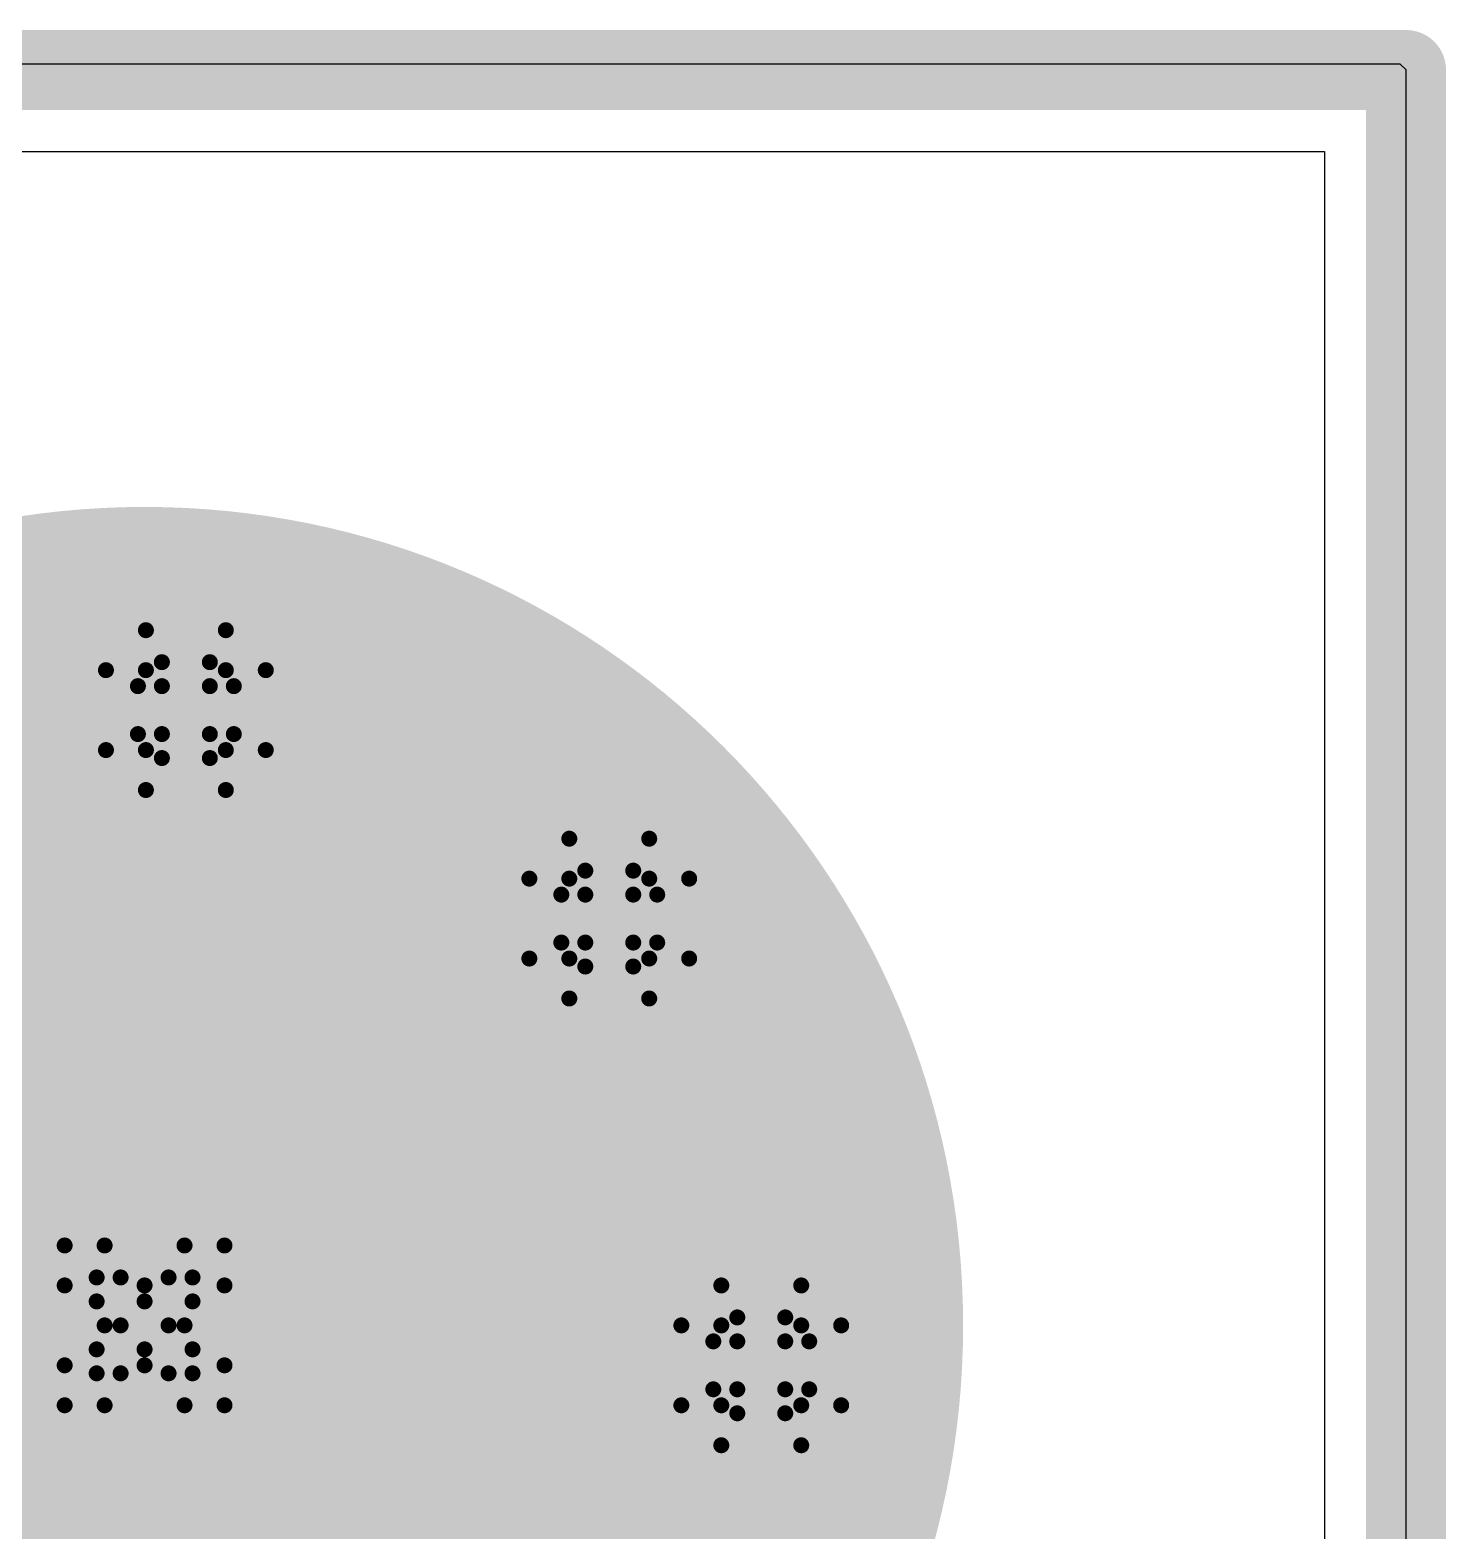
# Model space of a CAD drawing. Header units: inches. Extents: x -4 to 5258, y -4 to 5281.
# Drawn here: x 141.617 to 146.118, y 101.368 to 106.136 of the extents above; entities that cross this region are included whole.
import ezdxf

# ---------------------------------------------------------------- set-up
doc = ezdxf.new("R2010")
doc.units = ezdxf.units.IN
for name, color, linetype in [('Board Outline', 216, 'Continuous'), ('Bottom Layer', 5, 'Continuous'), ('Bottom Solder', 6, 'Continuous'), ('Drill Drawing', 1, 'Continuous'), ('Layer 1', 16, 'Continuous'), ('Layer 2', 76, 'Continuous'), ('Multi-Layer', 9, 'Continuous'), ('Pad Holes', 156, 'Continuous'), ('Top Layer', 1, 'Continuous'), ('Top Solder', 216, 'Continuous'), ('Via Holes', 16, 'Continuous')]:
    doc.layers.add(name, color=color, linetype=linetype)

msp = doc.modelspace()

# ---------------------------------------------------------------- hatches: boundary and pattern name
at = {"layer": 'Bottom Layer'}
h = msp.add_hatch(color=5, dxfattribs=at)
edge = h.paths.add_edge_path()
edge.add_arc((141.9813, 102.0187), 2.5, 0, 360)
h = msp.add_hatch(color=5, dxfattribs=at)
edge = h.paths.add_edge_path()
edge.add_arc((142.1125, 103.9745), 0.3, 0, 360)
h = msp.add_hatch(color=5, dxfattribs=at)
edge = h.paths.add_edge_path()
edge.add_arc((143.4582, 103.3118), 0.3, 0, 360)
h = msp.add_hatch(color=5, dxfattribs=at)
edge = h.paths.add_edge_path()
edge.add_arc((143.9413, 101.8917), 0.3, 0, 360)
at = {"layer": 'Bottom Solder'}
h = msp.add_hatch(color=6, dxfattribs=at)
edge = h.paths.add_edge_path()
edge.add_arc((141.9813, 102.0187), 2.6016, 0, 360)
h = msp.add_hatch(color=6, dxfattribs=at)
edge = h.paths.add_edge_path()
edge.add_arc((142.1125, 103.9745), 0.4016, 0, 360)
h = msp.add_hatch(color=6, dxfattribs=at)
edge = h.paths.add_edge_path()
edge.add_arc((143.4582, 103.3118), 0.4016, 0, 360)
h = msp.add_hatch(color=6, dxfattribs=at)
edge = h.paths.add_edge_path()
edge.add_arc((143.9413, 101.8917), 0.4016, 0, 360)
at = {"layer": 'Layer 1'}
h = msp.add_hatch(color=16, dxfattribs=at)
edge = h.paths.add_edge_path()
edge.add_arc((141.9813, 102.0187), 2.5, 0, 360)
h = msp.add_hatch(color=16, dxfattribs=at)
edge = h.paths.add_edge_path()
edge.add_arc((142.1125, 103.9745), 0.3, 0, 360)
h = msp.add_hatch(color=16, dxfattribs=at)
edge = h.paths.add_edge_path()
edge.add_arc((143.4582, 103.3118), 0.3, 0, 360)
h = msp.add_hatch(color=16, dxfattribs=at)
edge = h.paths.add_edge_path()
edge.add_arc((143.9413, 101.8917), 0.3, 0, 360)
at = {"layer": 'Layer 2'}
h = msp.add_hatch(color=76, dxfattribs=at)
edge = h.paths.add_edge_path()
edge.add_arc((141.9813, 102.0187), 2.5, 0, 360)
h = msp.add_hatch(color=76, dxfattribs=at)
edge = h.paths.add_edge_path()
edge.add_arc((142.1125, 103.9745), 0.3, 0, 360)
h = msp.add_hatch(color=76, dxfattribs=at)
edge = h.paths.add_edge_path()
edge.add_arc((143.4582, 103.3118), 0.3, 0, 360)
h = msp.add_hatch(color=76, dxfattribs=at)
edge = h.paths.add_edge_path()
edge.add_arc((143.9413, 101.8917), 0.3, 0, 360)
at = {"layer": 'Multi-Layer'}
h = msp.add_hatch(color=9, dxfattribs=at)
edge = h.paths.add_edge_path()
edge.add_arc((141.9813, 102.0187), 2.5, 0, 360)
at = {"layer": 'Pad Holes'}
h = msp.add_hatch(color=7, dxfattribs=at)
edge = h.paths.add_edge_path()
edge.add_arc((141.9813, 102.0187), 1.55, 0, 360)
at = {"layer": 'Top Layer'}
h = msp.add_hatch(color=1, dxfattribs=at)
edge = h.paths.add_edge_path()
edge.add_arc((141.9813, 102.0187), 2.5, 0, 360)
h = msp.add_hatch(color=1, dxfattribs=at)
edge = h.paths.add_edge_path()
edge.add_arc((142.1125, 103.9745), 0.3, 0, 360)
h = msp.add_hatch(color=1, dxfattribs=at)
edge = h.paths.add_edge_path()
edge.add_arc((143.4582, 103.3118), 0.3, 0, 360)
h = msp.add_hatch(color=1, dxfattribs=at)
edge = h.paths.add_edge_path()
edge.add_arc((143.9413, 101.8917), 0.3, 0, 360)
at = {"layer": 'Top Solder'}
h = msp.add_hatch(color=216, dxfattribs=at)
edge = h.paths.add_edge_path()
edge.add_arc((141.9813, 102.0187), 2.6016, 0, 360)
h = msp.add_hatch(color=216, dxfattribs=at)
edge = h.paths.add_edge_path()
edge.add_arc((142.1125, 103.9745), 0.4016, 0, 360)
h = msp.add_hatch(color=216, dxfattribs=at)
edge = h.paths.add_edge_path()
edge.add_arc((143.4582, 103.3118), 0.4016, 0, 360)
h = msp.add_hatch(color=216, dxfattribs=at)
edge = h.paths.add_edge_path()
edge.add_arc((143.9413, 101.8917), 0.4016, 0, 360)
at = {"layer": 'Via Holes'}
h = msp.add_hatch(color=7, dxfattribs=at)
edge = h.paths.add_edge_path()
edge.add_arc((142.1125, 103.9745), 0.15, 0, 360)
h = msp.add_hatch(color=7, dxfattribs=at)
edge = h.paths.add_edge_path()
edge.add_arc((143.4582, 103.3118), 0.15, 0, 360)
h = msp.add_hatch(color=7, dxfattribs=at)
edge = h.paths.add_edge_path()
edge.add_arc((143.9413, 101.8917), 0.15, 0, 360)

# ---------------------------------------------------------------- linework, layer by layer
at = {"layer": 'Board Outline'}
for points in [[(-4.0093, 106.0093, 0.254, 0.254, 0), (145.9907, 106.0093, 0.254, 0.254, 0)], [(145.9907, -3.9907, 0.254, 0.254, 0), (145.9907, 106.0093, 0.254, 0.254, 0)]]:
    msp.add_lwpolyline(points, format="xyseb", dxfattribs=at)
msp.add_lwpolyline([(145.9272, 106.0093, 0.127, 0.127, 1), (146.0542, 106.0093, 0.127, 0.127, 1)], format="xyseb", close=True, dxfattribs=at)
msp.add_lwpolyline([(145.9272, 106.0093, 0.127, 0.127, 1), (146.0542, 106.0093, 0.127, 0.127, 1)], format="xyseb", close=True, dxfattribs=at)
at = {"layer": 'Bottom Layer'}
for p, q in [((145.972, 106.028), (140.3206, 106.028)), ((145.9907, 106.0093), (145.972, 106.028)), ((145.9907, 100.358), (145.9907, 106.0093))]:
    msp.add_line(p, q, dxfattribs=at)
at = {"layer": 'Bottom Solder'}
for p, q in [((145.972, 106.028), (140.3206, 106.028)), ((145.9907, 106.0093), (145.972, 106.028)), ((145.9907, 100.358), (145.9907, 106.0093))]:
    msp.add_line(p, q, dxfattribs=at)
at = {"layer": 'Drill Drawing'}
for points in [[(141.9855, 104.1015, 0.0508, 0.0508, 0), (141.9855, 104.2285, 0.0508, 0.0508, 0)], [(141.9855, 104.2285, 0.0508, 0.0508, 0), (142.2395, 104.2285, 0.0508, 0.0508, 0)], [(142.2395, 104.1015, 0.0508, 0.0508, 0), (142.2395, 104.2285, 0.0508, 0.0508, 0)], [(142.0363, 104.0507, 0.0508, 0.0508, 0), (142.0363, 104.1269, 0.0508, 0.0508, 0)], [(142.0363, 104.1269, 0.0508, 0.0508, 0), (142.1887, 104.1269, 0.0508, 0.0508, 0)], [(142.1887, 104.0507, 0.0508, 0.0508, 0), (142.1887, 104.1269, 0.0508, 0.0508, 0)], [(141.8585, 103.8475, 0.0508, 0.0508, 0), (141.8585, 104.1015, 0.0508, 0.0508, 0)], [(141.8585, 104.1015, 0.0508, 0.0508, 0), (141.9855, 104.1015, 0.0508, 0.0508, 0)], [(142.2395, 104.1015, 0.0508, 0.0508, 0), (142.3665, 104.1015, 0.0508, 0.0508, 0)], [(142.3665, 103.8475, 0.0508, 0.0508, 0), (142.3665, 104.1015, 0.0508, 0.0508, 0)], [(141.9601, 103.8983, 0.0508, 0.0508, 0), (141.9601, 104.0507, 0.0508, 0.0508, 0)], [(141.9601, 104.0507, 0.0508, 0.0508, 0), (142.0363, 104.0507, 0.0508, 0.0508, 0)], [(142.1887, 104.0507, 0.0508, 0.0508, 0), (142.2649, 104.0507, 0.0508, 0.0508, 0)], [(142.2649, 103.8983, 0.0508, 0.0508, 0), (142.2649, 104.0507, 0.0508, 0.0508, 0)], [(141.9601, 103.8983, 0.0508, 0.0508, 0), (142.0363, 103.8983, 0.0508, 0.0508, 0)], [(142.0363, 103.8221, 0.0508, 0.0508, 0), (142.0363, 103.8983, 0.0508, 0.0508, 0)], [(142.1887, 103.8983, 0.0508, 0.0508, 0), (142.2649, 103.8983, 0.0508, 0.0508, 0)], [(142.1887, 103.8221, 0.0508, 0.0508, 0), (142.1887, 103.8983, 0.0508, 0.0508, 0)], [(141.8585, 103.8475, 0.0508, 0.0508, 0), (141.9855, 103.8475, 0.0508, 0.0508, 0)], [(141.9855, 103.7205, 0.0508, 0.0508, 0), (141.9855, 103.8475, 0.0508, 0.0508, 0)], [(142.2395, 103.8475, 0.0508, 0.0508, 0), (142.3665, 103.8475, 0.0508, 0.0508, 0)], [(142.2395, 103.7205, 0.0508, 0.0508, 0), (142.2395, 103.8475, 0.0508, 0.0508, 0)], [(142.0363, 103.8221, 0.0508, 0.0508, 0), (142.1887, 103.8221, 0.0508, 0.0508, 0)], [(141.9855, 103.7205, 0.0508, 0.0508, 0), (142.2395, 103.7205, 0.0508, 0.0508, 0)], [(143.3312, 103.4388, 0.0508, 0.0508, 0), (143.3312, 103.5658, 0.0508, 0.0508, 0)], [(143.3312, 103.5658, 0.0508, 0.0508, 0), (143.5852, 103.5658, 0.0508, 0.0508, 0)], [(143.5852, 103.4388, 0.0508, 0.0508, 0), (143.5852, 103.5658, 0.0508, 0.0508, 0)], [(143.382, 103.388, 0.0508, 0.0508, 0), (143.382, 103.4642, 0.0508, 0.0508, 0)], [(143.382, 103.4642, 0.0508, 0.0508, 0), (143.5344, 103.4642, 0.0508, 0.0508, 0)], [(143.5344, 103.388, 0.0508, 0.0508, 0), (143.5344, 103.4642, 0.0508, 0.0508, 0)], [(143.2042, 103.1848, 0.0508, 0.0508, 0), (143.2042, 103.4388, 0.0508, 0.0508, 0)], [(143.2042, 103.4388, 0.0508, 0.0508, 0), (143.3312, 103.4388, 0.0508, 0.0508, 0)], [(143.5852, 103.4388, 0.0508, 0.0508, 0), (143.7122, 103.4388, 0.0508, 0.0508, 0)], [(143.7122, 103.1848, 0.0508, 0.0508, 0), (143.7122, 103.4388, 0.0508, 0.0508, 0)], [(143.3058, 103.2356, 0.0508, 0.0508, 0), (143.3058, 103.388, 0.0508, 0.0508, 0)], [(143.3058, 103.388, 0.0508, 0.0508, 0), (143.382, 103.388, 0.0508, 0.0508, 0)], [(143.5344, 103.388, 0.0508, 0.0508, 0), (143.6106, 103.388, 0.0508, 0.0508, 0)], [(143.6106, 103.2356, 0.0508, 0.0508, 0), (143.6106, 103.388, 0.0508, 0.0508, 0)], [(143.3058, 103.2356, 0.0508, 0.0508, 0), (143.382, 103.2356, 0.0508, 0.0508, 0)], [(143.382, 103.1594, 0.0508, 0.0508, 0), (143.382, 103.2356, 0.0508, 0.0508, 0)], [(143.5344, 103.2356, 0.0508, 0.0508, 0), (143.6106, 103.2356, 0.0508, 0.0508, 0)], [(143.5344, 103.1594, 0.0508, 0.0508, 0), (143.5344, 103.2356, 0.0508, 0.0508, 0)], [(143.2042, 103.1848, 0.0508, 0.0508, 0), (143.3312, 103.1848, 0.0508, 0.0508, 0)], [(143.3312, 103.0578, 0.0508, 0.0508, 0), (143.3312, 103.1848, 0.0508, 0.0508, 0)], [(143.382, 103.1594, 0.0508, 0.0508, 0), (143.5344, 103.1594, 0.0508, 0.0508, 0)], [(143.5852, 103.1848, 0.0508, 0.0508, 0), (143.7122, 103.1848, 0.0508, 0.0508, 0)], [(143.5852, 103.0578, 0.0508, 0.0508, 0), (143.5852, 103.1848, 0.0508, 0.0508, 0)], [(143.3312, 103.0578, 0.0508, 0.0508, 0), (143.5852, 103.0578, 0.0508, 0.0508, 0)], [(141.7273, 102.1457, 0.0508, 0.0508, 0), (141.7273, 102.2727, 0.0508, 0.0508, 0)], [(141.7273, 102.2727, 0.0508, 0.0508, 0), (141.8543, 102.2727, 0.0508, 0.0508, 0)], [(141.8543, 102.2727, 0.0508, 0.0508, 0), (141.9813, 102.1457, 0.0508, 0.0508, 0)], [(141.9813, 102.1457, 0.0508, 0.0508, 0), (142.1083, 102.2727, 0.0508, 0.0508, 0)], [(142.1083, 102.2727, 0.0508, 0.0508, 0), (142.2353, 102.2727, 0.0508, 0.0508, 0)], [(142.2353, 102.1457, 0.0508, 0.0508, 0), (142.2353, 102.2727, 0.0508, 0.0508, 0)], [(141.8289, 102.0949, 0.0508, 0.0508, 0), (141.8289, 102.1711, 0.0508, 0.0508, 0)], [(141.8289, 102.1711, 0.0508, 0.0508, 0), (141.9051, 102.1711, 0.0508, 0.0508, 0)], [(141.9051, 102.1711, 0.0508, 0.0508, 0), (141.9813, 102.0949, 0.0508, 0.0508, 0)], [(141.9813, 102.0949, 0.0508, 0.0508, 0), (142.0575, 102.1711, 0.0508, 0.0508, 0)], [(142.0575, 102.1711, 0.0508, 0.0508, 0), (142.1337, 102.1711, 0.0508, 0.0508, 0)], [(142.1337, 102.0949, 0.0508, 0.0508, 0), (142.1337, 102.1711, 0.0508, 0.0508, 0)], [(141.7273, 102.1457, 0.0508, 0.0508, 0), (141.8543, 102.0187, 0.0508, 0.0508, 0)], [(142.1083, 102.0187, 0.0508, 0.0508, 0), (142.2353, 102.1457, 0.0508, 0.0508, 0)], [(143.8143, 102.0187, 0.0508, 0.0508, 0), (143.8143, 102.1457, 0.0508, 0.0508, 0)], [(143.8143, 102.1457, 0.0508, 0.0508, 0), (144.0683, 102.1457, 0.0508, 0.0508, 0)], [(144.0683, 102.0187, 0.0508, 0.0508, 0), (144.0683, 102.1457, 0.0508, 0.0508, 0)], [(141.8289, 102.0949, 0.0508, 0.0508, 0), (141.9051, 102.0187, 0.0508, 0.0508, 0)], [(142.0575, 102.0187, 0.0508, 0.0508, 0), (142.1337, 102.0949, 0.0508, 0.0508, 0)], [(141.7273, 101.8917, 0.0508, 0.0508, 0), (141.8543, 102.0187, 0.0508, 0.0508, 0)], [(141.8289, 101.9425, 0.0508, 0.0508, 0), (141.9051, 102.0187, 0.0508, 0.0508, 0)], [(142.0575, 102.0187, 0.0508, 0.0508, 0), (142.1337, 101.9425, 0.0508, 0.0508, 0)], [(142.1083, 102.0187, 0.0508, 0.0508, 0), (142.2353, 101.8917, 0.0508, 0.0508, 0)], [(143.6873, 101.7647, 0.0508, 0.0508, 0), (143.6873, 102.0187, 0.0508, 0.0508, 0)], [(143.6873, 102.0187, 0.0508, 0.0508, 0), (143.8143, 102.0187, 0.0508, 0.0508, 0)], [(143.8651, 101.9679, 0.0508, 0.0508, 0), (143.8651, 102.0441, 0.0508, 0.0508, 0)], [(143.8651, 102.0441, 0.0508, 0.0508, 0), (144.0175, 102.0441, 0.0508, 0.0508, 0)], [(144.0175, 101.9679, 0.0508, 0.0508, 0), (144.0175, 102.0441, 0.0508, 0.0508, 0)], [(144.0683, 102.0187, 0.0508, 0.0508, 0), (144.1953, 102.0187, 0.0508, 0.0508, 0)], [(144.1953, 101.7647, 0.0508, 0.0508, 0), (144.1953, 102.0187, 0.0508, 0.0508, 0)], [(143.7889, 101.8155, 0.0508, 0.0508, 0), (143.7889, 101.9679, 0.0508, 0.0508, 0)], [(143.7889, 101.9679, 0.0508, 0.0508, 0), (143.8651, 101.9679, 0.0508, 0.0508, 0)], [(144.0175, 101.9679, 0.0508, 0.0508, 0), (144.0937, 101.9679, 0.0508, 0.0508, 0)], [(144.0937, 101.8155, 0.0508, 0.0508, 0), (144.0937, 101.9679, 0.0508, 0.0508, 0)], [(141.8289, 101.8663, 0.0508, 0.0508, 0), (141.8289, 101.9425, 0.0508, 0.0508, 0)], [(141.9051, 101.8663, 0.0508, 0.0508, 0), (141.9813, 101.9425, 0.0508, 0.0508, 0)], [(141.9813, 101.9425, 0.0508, 0.0508, 0), (142.0575, 101.8663, 0.0508, 0.0508, 0)], [(142.1337, 101.8663, 0.0508, 0.0508, 0), (142.1337, 101.9425, 0.0508, 0.0508, 0)], [(141.7273, 101.7647, 0.0508, 0.0508, 0), (141.7273, 101.8917, 0.0508, 0.0508, 0)], [(141.8543, 101.7647, 0.0508, 0.0508, 0), (141.9813, 101.8917, 0.0508, 0.0508, 0)], [(141.9813, 101.8917, 0.0508, 0.0508, 0), (142.1083, 101.7647, 0.0508, 0.0508, 0)], [(142.2353, 101.7647, 0.0508, 0.0508, 0), (142.2353, 101.8917, 0.0508, 0.0508, 0)], [(141.8289, 101.8663, 0.0508, 0.0508, 0), (141.9051, 101.8663, 0.0508, 0.0508, 0)], [(142.0575, 101.8663, 0.0508, 0.0508, 0), (142.1337, 101.8663, 0.0508, 0.0508, 0)], [(143.7889, 101.8155, 0.0508, 0.0508, 0), (143.8651, 101.8155, 0.0508, 0.0508, 0)], [(143.8651, 101.7393, 0.0508, 0.0508, 0), (143.8651, 101.8155, 0.0508, 0.0508, 0)], [(144.0175, 101.8155, 0.0508, 0.0508, 0), (144.0937, 101.8155, 0.0508, 0.0508, 0)], [(144.0175, 101.7393, 0.0508, 0.0508, 0), (144.0175, 101.8155, 0.0508, 0.0508, 0)], [(141.7273, 101.7647, 0.0508, 0.0508, 0), (141.8543, 101.7647, 0.0508, 0.0508, 0)], [(142.1083, 101.7647, 0.0508, 0.0508, 0), (142.2353, 101.7647, 0.0508, 0.0508, 0)], [(143.6873, 101.7647, 0.0508, 0.0508, 0), (143.8143, 101.7647, 0.0508, 0.0508, 0)], [(143.8143, 101.6377, 0.0508, 0.0508, 0), (143.8143, 101.7647, 0.0508, 0.0508, 0)], [(143.8651, 101.7393, 0.0508, 0.0508, 0), (144.0175, 101.7393, 0.0508, 0.0508, 0)], [(144.0683, 101.7647, 0.0508, 0.0508, 0), (144.1953, 101.7647, 0.0508, 0.0508, 0)], [(144.0683, 101.6377, 0.0508, 0.0508, 0), (144.0683, 101.7647, 0.0508, 0.0508, 0)], [(143.8143, 101.6377, 0.0508, 0.0508, 0), (144.0683, 101.6377, 0.0508, 0.0508, 0)]]:
    msp.add_lwpolyline(points, format="xyseb", dxfattribs=at)
for points in [[(141.9728, 104.2285, 0.0254, 0.0254, 1), (141.9982, 104.2285, 0.0254, 0.0254, 1)], [(141.9728, 104.2285, 0.0254, 0.0254, 1), (141.9982, 104.2285, 0.0254, 0.0254, 1)], [(142.2268, 104.2285, 0.0254, 0.0254, 1), (142.2522, 104.2285, 0.0254, 0.0254, 1)], [(142.2268, 104.2285, 0.0254, 0.0254, 1), (142.2522, 104.2285, 0.0254, 0.0254, 1)], [(142.0236, 104.1269, 0.0254, 0.0254, 1), (142.049, 104.1269, 0.0254, 0.0254, 1)], [(142.0236, 104.1269, 0.0254, 0.0254, 1), (142.049, 104.1269, 0.0254, 0.0254, 1)], [(142.176, 104.1269, 0.0254, 0.0254, 1), (142.2014, 104.1269, 0.0254, 0.0254, 1)], [(142.176, 104.1269, 0.0254, 0.0254, 1), (142.2014, 104.1269, 0.0254, 0.0254, 1)], [(141.8458, 104.1015, 0.0254, 0.0254, 1), (141.8712, 104.1015, 0.0254, 0.0254, 1)], [(141.8458, 104.1015, 0.0254, 0.0254, 1), (141.8712, 104.1015, 0.0254, 0.0254, 1)], [(141.9728, 104.1015, 0.0254, 0.0254, 1), (141.9982, 104.1015, 0.0254, 0.0254, 1)], [(141.9728, 104.1015, 0.0254, 0.0254, 1), (141.9982, 104.1015, 0.0254, 0.0254, 1)], [(142.2268, 104.1015, 0.0254, 0.0254, 1), (142.2522, 104.1015, 0.0254, 0.0254, 1)], [(142.2268, 104.1015, 0.0254, 0.0254, 1), (142.2522, 104.1015, 0.0254, 0.0254, 1)], [(142.3538, 104.1015, 0.0254, 0.0254, 1), (142.3792, 104.1015, 0.0254, 0.0254, 1)], [(142.3538, 104.1015, 0.0254, 0.0254, 1), (142.3792, 104.1015, 0.0254, 0.0254, 1)], [(141.9474, 104.0507, 0.0254, 0.0254, 1), (141.9728, 104.0507, 0.0254, 0.0254, 1)], [(141.9474, 104.0507, 0.0254, 0.0254, 1), (141.9728, 104.0507, 0.0254, 0.0254, 1)], [(142.0236, 104.0507, 0.0254, 0.0254, 1), (142.049, 104.0507, 0.0254, 0.0254, 1)], [(142.0236, 104.0507, 0.0254, 0.0254, 1), (142.049, 104.0507, 0.0254, 0.0254, 1)], [(142.176, 104.0507, 0.0254, 0.0254, 1), (142.2014, 104.0507, 0.0254, 0.0254, 1)], [(142.176, 104.0507, 0.0254, 0.0254, 1), (142.2014, 104.0507, 0.0254, 0.0254, 1)], [(142.2522, 104.0507, 0.0254, 0.0254, 1), (142.2776, 104.0507, 0.0254, 0.0254, 1)], [(142.2522, 104.0507, 0.0254, 0.0254, 1), (142.2776, 104.0507, 0.0254, 0.0254, 1)], [(141.9474, 103.8983, 0.0254, 0.0254, 1), (141.9728, 103.8983, 0.0254, 0.0254, 1)], [(141.9474, 103.8983, 0.0254, 0.0254, 1), (141.9728, 103.8983, 0.0254, 0.0254, 1)], [(142.0236, 103.8983, 0.0254, 0.0254, 1), (142.049, 103.8983, 0.0254, 0.0254, 1)], [(142.0236, 103.8983, 0.0254, 0.0254, 1), (142.049, 103.8983, 0.0254, 0.0254, 1)], [(142.176, 103.8983, 0.0254, 0.0254, 1), (142.2014, 103.8983, 0.0254, 0.0254, 1)], [(142.176, 103.8983, 0.0254, 0.0254, 1), (142.2014, 103.8983, 0.0254, 0.0254, 1)], [(142.2522, 103.8983, 0.0254, 0.0254, 1), (142.2776, 103.8983, 0.0254, 0.0254, 1)], [(142.2522, 103.8983, 0.0254, 0.0254, 1), (142.2776, 103.8983, 0.0254, 0.0254, 1)], [(141.8458, 103.8475, 0.0254, 0.0254, 1), (141.8712, 103.8475, 0.0254, 0.0254, 1)], [(141.8458, 103.8475, 0.0254, 0.0254, 1), (141.8712, 103.8475, 0.0254, 0.0254, 1)], [(141.9728, 103.8475, 0.0254, 0.0254, 1), (141.9982, 103.8475, 0.0254, 0.0254, 1)], [(141.9728, 103.8475, 0.0254, 0.0254, 1), (141.9982, 103.8475, 0.0254, 0.0254, 1)], [(142.2268, 103.8475, 0.0254, 0.0254, 1), (142.2522, 103.8475, 0.0254, 0.0254, 1)], [(142.2268, 103.8475, 0.0254, 0.0254, 1), (142.2522, 103.8475, 0.0254, 0.0254, 1)], [(142.3538, 103.8475, 0.0254, 0.0254, 1), (142.3792, 103.8475, 0.0254, 0.0254, 1)], [(142.3538, 103.8475, 0.0254, 0.0254, 1), (142.3792, 103.8475, 0.0254, 0.0254, 1)], [(142.0236, 103.8221, 0.0254, 0.0254, 1), (142.049, 103.8221, 0.0254, 0.0254, 1)], [(142.0236, 103.8221, 0.0254, 0.0254, 1), (142.049, 103.8221, 0.0254, 0.0254, 1)], [(142.176, 103.8221, 0.0254, 0.0254, 1), (142.2014, 103.8221, 0.0254, 0.0254, 1)], [(142.176, 103.8221, 0.0254, 0.0254, 1), (142.2014, 103.8221, 0.0254, 0.0254, 1)], [(141.9728, 103.7205, 0.0254, 0.0254, 1), (141.9982, 103.7205, 0.0254, 0.0254, 1)], [(141.9728, 103.7205, 0.0254, 0.0254, 1), (141.9982, 103.7205, 0.0254, 0.0254, 1)], [(142.2268, 103.7205, 0.0254, 0.0254, 1), (142.2522, 103.7205, 0.0254, 0.0254, 1)], [(142.2268, 103.7205, 0.0254, 0.0254, 1), (142.2522, 103.7205, 0.0254, 0.0254, 1)], [(143.3185, 103.5658, 0.0254, 0.0254, 1), (143.3439, 103.5658, 0.0254, 0.0254, 1)], [(143.3185, 103.5658, 0.0254, 0.0254, 1), (143.3439, 103.5658, 0.0254, 0.0254, 1)], [(143.5725, 103.5658, 0.0254, 0.0254, 1), (143.5979, 103.5658, 0.0254, 0.0254, 1)], [(143.5725, 103.5658, 0.0254, 0.0254, 1), (143.5979, 103.5658, 0.0254, 0.0254, 1)], [(143.3693, 103.4642, 0.0254, 0.0254, 1), (143.3947, 103.4642, 0.0254, 0.0254, 1)], [(143.3693, 103.4642, 0.0254, 0.0254, 1), (143.3947, 103.4642, 0.0254, 0.0254, 1)], [(143.5217, 103.4642, 0.0254, 0.0254, 1), (143.5471, 103.4642, 0.0254, 0.0254, 1)], [(143.5217, 103.4642, 0.0254, 0.0254, 1), (143.5471, 103.4642, 0.0254, 0.0254, 1)], [(143.1915, 103.4388, 0.0254, 0.0254, 1), (143.2169, 103.4388, 0.0254, 0.0254, 1)], [(143.1915, 103.4388, 0.0254, 0.0254, 1), (143.2169, 103.4388, 0.0254, 0.0254, 1)], [(143.3185, 103.4388, 0.0254, 0.0254, 1), (143.3439, 103.4388, 0.0254, 0.0254, 1)], [(143.3185, 103.4388, 0.0254, 0.0254, 1), (143.3439, 103.4388, 0.0254, 0.0254, 1)], [(143.5725, 103.4388, 0.0254, 0.0254, 1), (143.5979, 103.4388, 0.0254, 0.0254, 1)], [(143.5725, 103.4388, 0.0254, 0.0254, 1), (143.5979, 103.4388, 0.0254, 0.0254, 1)], [(143.6995, 103.4388, 0.0254, 0.0254, 1), (143.7249, 103.4388, 0.0254, 0.0254, 1)], [(143.6995, 103.4388, 0.0254, 0.0254, 1), (143.7249, 103.4388, 0.0254, 0.0254, 1)], [(143.2931, 103.388, 0.0254, 0.0254, 1), (143.3185, 103.388, 0.0254, 0.0254, 1)], [(143.2931, 103.388, 0.0254, 0.0254, 1), (143.3185, 103.388, 0.0254, 0.0254, 1)], [(143.3693, 103.388, 0.0254, 0.0254, 1), (143.3947, 103.388, 0.0254, 0.0254, 1)], [(143.3693, 103.388, 0.0254, 0.0254, 1), (143.3947, 103.388, 0.0254, 0.0254, 1)], [(143.5217, 103.388, 0.0254, 0.0254, 1), (143.5471, 103.388, 0.0254, 0.0254, 1)], [(143.5217, 103.388, 0.0254, 0.0254, 1), (143.5471, 103.388, 0.0254, 0.0254, 1)], [(143.5979, 103.388, 0.0254, 0.0254, 1), (143.6233, 103.388, 0.0254, 0.0254, 1)], [(143.5979, 103.388, 0.0254, 0.0254, 1), (143.6233, 103.388, 0.0254, 0.0254, 1)], [(143.2931, 103.2356, 0.0254, 0.0254, 1), (143.3185, 103.2356, 0.0254, 0.0254, 1)], [(143.2931, 103.2356, 0.0254, 0.0254, 1), (143.3185, 103.2356, 0.0254, 0.0254, 1)], [(143.3693, 103.2356, 0.0254, 0.0254, 1), (143.3947, 103.2356, 0.0254, 0.0254, 1)], [(143.3693, 103.2356, 0.0254, 0.0254, 1), (143.3947, 103.2356, 0.0254, 0.0254, 1)], [(143.5217, 103.2356, 0.0254, 0.0254, 1), (143.5471, 103.2356, 0.0254, 0.0254, 1)], [(143.5217, 103.2356, 0.0254, 0.0254, 1), (143.5471, 103.2356, 0.0254, 0.0254, 1)], [(143.5979, 103.2356, 0.0254, 0.0254, 1), (143.6233, 103.2356, 0.0254, 0.0254, 1)], [(143.5979, 103.2356, 0.0254, 0.0254, 1), (143.6233, 103.2356, 0.0254, 0.0254, 1)], [(143.1915, 103.1848, 0.0254, 0.0254, 1), (143.2169, 103.1848, 0.0254, 0.0254, 1)], [(143.1915, 103.1848, 0.0254, 0.0254, 1), (143.2169, 103.1848, 0.0254, 0.0254, 1)], [(143.3185, 103.1848, 0.0254, 0.0254, 1), (143.3439, 103.1848, 0.0254, 0.0254, 1)], [(143.3185, 103.1848, 0.0254, 0.0254, 1), (143.3439, 103.1848, 0.0254, 0.0254, 1)], [(143.3693, 103.1594, 0.0254, 0.0254, 1), (143.3947, 103.1594, 0.0254, 0.0254, 1)], [(143.3693, 103.1594, 0.0254, 0.0254, 1), (143.3947, 103.1594, 0.0254, 0.0254, 1)], [(143.5217, 103.1594, 0.0254, 0.0254, 1), (143.5471, 103.1594, 0.0254, 0.0254, 1)], [(143.5217, 103.1594, 0.0254, 0.0254, 1), (143.5471, 103.1594, 0.0254, 0.0254, 1)], [(143.5725, 103.1848, 0.0254, 0.0254, 1), (143.5979, 103.1848, 0.0254, 0.0254, 1)], [(143.5725, 103.1848, 0.0254, 0.0254, 1), (143.5979, 103.1848, 0.0254, 0.0254, 1)], [(143.6995, 103.1848, 0.0254, 0.0254, 1), (143.7249, 103.1848, 0.0254, 0.0254, 1)], [(143.6995, 103.1848, 0.0254, 0.0254, 1), (143.7249, 103.1848, 0.0254, 0.0254, 1)], [(143.3185, 103.0578, 0.0254, 0.0254, 1), (143.3439, 103.0578, 0.0254, 0.0254, 1)], [(143.3185, 103.0578, 0.0254, 0.0254, 1), (143.3439, 103.0578, 0.0254, 0.0254, 1)], [(143.5725, 103.0578, 0.0254, 0.0254, 1), (143.5979, 103.0578, 0.0254, 0.0254, 1)], [(143.5725, 103.0578, 0.0254, 0.0254, 1), (143.5979, 103.0578, 0.0254, 0.0254, 1)], [(141.7146, 102.2727, 0.0254, 0.0254, 1), (141.74, 102.2727, 0.0254, 0.0254, 1)], [(141.7146, 102.2727, 0.0254, 0.0254, 1), (141.74, 102.2727, 0.0254, 0.0254, 1)], [(141.8416, 102.2727, 0.0254, 0.0254, 1), (141.867, 102.2727, 0.0254, 0.0254, 1)], [(141.8416, 102.2727, 0.0254, 0.0254, 1), (141.867, 102.2727, 0.0254, 0.0254, 1)], [(142.0956, 102.2727, 0.0254, 0.0254, 1), (142.121, 102.2727, 0.0254, 0.0254, 1)], [(142.0956, 102.2727, 0.0254, 0.0254, 1), (142.121, 102.2727, 0.0254, 0.0254, 1)], [(142.2226, 102.2727, 0.0254, 0.0254, 1), (142.248, 102.2727, 0.0254, 0.0254, 1)], [(142.2226, 102.2727, 0.0254, 0.0254, 1), (142.248, 102.2727, 0.0254, 0.0254, 1)], [(141.8162, 102.1711, 0.0254, 0.0254, 1), (141.8416, 102.1711, 0.0254, 0.0254, 1)], [(141.8162, 102.1711, 0.0254, 0.0254, 1), (141.8416, 102.1711, 0.0254, 0.0254, 1)], [(141.8924, 102.1711, 0.0254, 0.0254, 1), (141.9178, 102.1711, 0.0254, 0.0254, 1)], [(141.8924, 102.1711, 0.0254, 0.0254, 1), (141.9178, 102.1711, 0.0254, 0.0254, 1)], [(142.0448, 102.1711, 0.0254, 0.0254, 1), (142.0702, 102.1711, 0.0254, 0.0254, 1)], [(142.0448, 102.1711, 0.0254, 0.0254, 1), (142.0702, 102.1711, 0.0254, 0.0254, 1)], [(142.121, 102.1711, 0.0254, 0.0254, 1), (142.1464, 102.1711, 0.0254, 0.0254, 1)], [(142.121, 102.1711, 0.0254, 0.0254, 1), (142.1464, 102.1711, 0.0254, 0.0254, 1)], [(141.7146, 102.1457, 0.0254, 0.0254, 1), (141.74, 102.1457, 0.0254, 0.0254, 1)], [(141.7146, 102.1457, 0.0254, 0.0254, 1), (141.74, 102.1457, 0.0254, 0.0254, 1)], [(141.9686, 102.1457, 0.0254, 0.0254, 1), (141.994, 102.1457, 0.0254, 0.0254, 1)], [(141.9686, 102.1457, 0.0254, 0.0254, 1), (141.994, 102.1457, 0.0254, 0.0254, 1)], [(142.2226, 102.1457, 0.0254, 0.0254, 1), (142.248, 102.1457, 0.0254, 0.0254, 1)], [(142.2226, 102.1457, 0.0254, 0.0254, 1), (142.248, 102.1457, 0.0254, 0.0254, 1)], [(143.8016, 102.1457, 0.0254, 0.0254, 1), (143.827, 102.1457, 0.0254, 0.0254, 1)], [(143.8016, 102.1457, 0.0254, 0.0254, 1), (143.827, 102.1457, 0.0254, 0.0254, 1)], [(144.0556, 102.1457, 0.0254, 0.0254, 1), (144.081, 102.1457, 0.0254, 0.0254, 1)], [(144.0556, 102.1457, 0.0254, 0.0254, 1), (144.081, 102.1457, 0.0254, 0.0254, 1)], [(141.8162, 102.0949, 0.0254, 0.0254, 1), (141.8416, 102.0949, 0.0254, 0.0254, 1)], [(141.8162, 102.0949, 0.0254, 0.0254, 1), (141.8416, 102.0949, 0.0254, 0.0254, 1)], [(141.9686, 102.0949, 0.0254, 0.0254, 1), (141.994, 102.0949, 0.0254, 0.0254, 1)], [(141.9686, 102.0949, 0.0254, 0.0254, 1), (141.994, 102.0949, 0.0254, 0.0254, 1)], [(142.121, 102.0949, 0.0254, 0.0254, 1), (142.1464, 102.0949, 0.0254, 0.0254, 1)], [(142.121, 102.0949, 0.0254, 0.0254, 1), (142.1464, 102.0949, 0.0254, 0.0254, 1)], [(141.8416, 102.0187, 0.0254, 0.0254, 1), (141.867, 102.0187, 0.0254, 0.0254, 1)], [(141.8416, 102.0187, 0.0254, 0.0254, 1), (141.867, 102.0187, 0.0254, 0.0254, 1)], [(141.8924, 102.0187, 0.0254, 0.0254, 1), (141.9178, 102.0187, 0.0254, 0.0254, 1)], [(141.8924, 102.0187, 0.0254, 0.0254, 1), (141.9178, 102.0187, 0.0254, 0.0254, 1)], [(142.0448, 102.0187, 0.0254, 0.0254, 1), (142.0702, 102.0187, 0.0254, 0.0254, 1)], [(142.0448, 102.0187, 0.0254, 0.0254, 1), (142.0702, 102.0187, 0.0254, 0.0254, 1)], [(142.0956, 102.0187, 0.0254, 0.0254, 1), (142.121, 102.0187, 0.0254, 0.0254, 1)], [(142.0956, 102.0187, 0.0254, 0.0254, 1), (142.121, 102.0187, 0.0254, 0.0254, 1)], [(143.6746, 102.0187, 0.0254, 0.0254, 1), (143.7, 102.0187, 0.0254, 0.0254, 1)], [(143.6746, 102.0187, 0.0254, 0.0254, 1), (143.7, 102.0187, 0.0254, 0.0254, 1)], [(143.8016, 102.0187, 0.0254, 0.0254, 1), (143.827, 102.0187, 0.0254, 0.0254, 1)], [(143.8016, 102.0187, 0.0254, 0.0254, 1), (143.827, 102.0187, 0.0254, 0.0254, 1)], [(143.8524, 102.0441, 0.0254, 0.0254, 1), (143.8778, 102.0441, 0.0254, 0.0254, 1)], [(143.8524, 102.0441, 0.0254, 0.0254, 1), (143.8778, 102.0441, 0.0254, 0.0254, 1)], [(144.0048, 102.0441, 0.0254, 0.0254, 1), (144.0302, 102.0441, 0.0254, 0.0254, 1)], [(144.0048, 102.0441, 0.0254, 0.0254, 1), (144.0302, 102.0441, 0.0254, 0.0254, 1)], [(144.0556, 102.0187, 0.0254, 0.0254, 1), (144.081, 102.0187, 0.0254, 0.0254, 1)], [(144.0556, 102.0187, 0.0254, 0.0254, 1), (144.081, 102.0187, 0.0254, 0.0254, 1)], [(144.1826, 102.0187, 0.0254, 0.0254, 1), (144.208, 102.0187, 0.0254, 0.0254, 1)], [(144.1826, 102.0187, 0.0254, 0.0254, 1), (144.208, 102.0187, 0.0254, 0.0254, 1)], [(143.7762, 101.9679, 0.0254, 0.0254, 1), (143.8016, 101.9679, 0.0254, 0.0254, 1)], [(143.7762, 101.9679, 0.0254, 0.0254, 1), (143.8016, 101.9679, 0.0254, 0.0254, 1)], [(143.8524, 101.9679, 0.0254, 0.0254, 1), (143.8778, 101.9679, 0.0254, 0.0254, 1)], [(143.8524, 101.9679, 0.0254, 0.0254, 1), (143.8778, 101.9679, 0.0254, 0.0254, 1)], [(144.0048, 101.9679, 0.0254, 0.0254, 1), (144.0302, 101.9679, 0.0254, 0.0254, 1)], [(144.0048, 101.9679, 0.0254, 0.0254, 1), (144.0302, 101.9679, 0.0254, 0.0254, 1)], [(144.081, 101.9679, 0.0254, 0.0254, 1), (144.1064, 101.9679, 0.0254, 0.0254, 1)], [(144.081, 101.9679, 0.0254, 0.0254, 1), (144.1064, 101.9679, 0.0254, 0.0254, 1)], [(141.8162, 101.9425, 0.0254, 0.0254, 1), (141.8416, 101.9425, 0.0254, 0.0254, 1)], [(141.8162, 101.9425, 0.0254, 0.0254, 1), (141.8416, 101.9425, 0.0254, 0.0254, 1)], [(141.9686, 101.9425, 0.0254, 0.0254, 1), (141.994, 101.9425, 0.0254, 0.0254, 1)], [(141.9686, 101.9425, 0.0254, 0.0254, 1), (141.994, 101.9425, 0.0254, 0.0254, 1)], [(142.121, 101.9425, 0.0254, 0.0254, 1), (142.1464, 101.9425, 0.0254, 0.0254, 1)], [(142.121, 101.9425, 0.0254, 0.0254, 1), (142.1464, 101.9425, 0.0254, 0.0254, 1)], [(141.7146, 101.8917, 0.0254, 0.0254, 1), (141.74, 101.8917, 0.0254, 0.0254, 1)], [(141.7146, 101.8917, 0.0254, 0.0254, 1), (141.74, 101.8917, 0.0254, 0.0254, 1)], [(141.9686, 101.8917, 0.0254, 0.0254, 1), (141.994, 101.8917, 0.0254, 0.0254, 1)], [(141.9686, 101.8917, 0.0254, 0.0254, 1), (141.994, 101.8917, 0.0254, 0.0254, 1)], [(142.2226, 101.8917, 0.0254, 0.0254, 1), (142.248, 101.8917, 0.0254, 0.0254, 1)], [(142.2226, 101.8917, 0.0254, 0.0254, 1), (142.248, 101.8917, 0.0254, 0.0254, 1)], [(141.8162, 101.8663, 0.0254, 0.0254, 1), (141.8416, 101.8663, 0.0254, 0.0254, 1)], [(141.8162, 101.8663, 0.0254, 0.0254, 1), (141.8416, 101.8663, 0.0254, 0.0254, 1)], [(141.8924, 101.8663, 0.0254, 0.0254, 1), (141.9178, 101.8663, 0.0254, 0.0254, 1)], [(141.8924, 101.8663, 0.0254, 0.0254, 1), (141.9178, 101.8663, 0.0254, 0.0254, 1)], [(142.0448, 101.8663, 0.0254, 0.0254, 1), (142.0702, 101.8663, 0.0254, 0.0254, 1)], [(142.0448, 101.8663, 0.0254, 0.0254, 1), (142.0702, 101.8663, 0.0254, 0.0254, 1)], [(142.121, 101.8663, 0.0254, 0.0254, 1), (142.1464, 101.8663, 0.0254, 0.0254, 1)], [(142.121, 101.8663, 0.0254, 0.0254, 1), (142.1464, 101.8663, 0.0254, 0.0254, 1)], [(143.7762, 101.8155, 0.0254, 0.0254, 1), (143.8016, 101.8155, 0.0254, 0.0254, 1)], [(143.7762, 101.8155, 0.0254, 0.0254, 1), (143.8016, 101.8155, 0.0254, 0.0254, 1)], [(143.8524, 101.8155, 0.0254, 0.0254, 1), (143.8778, 101.8155, 0.0254, 0.0254, 1)], [(143.8524, 101.8155, 0.0254, 0.0254, 1), (143.8778, 101.8155, 0.0254, 0.0254, 1)], [(144.0048, 101.8155, 0.0254, 0.0254, 1), (144.0302, 101.8155, 0.0254, 0.0254, 1)], [(144.0048, 101.8155, 0.0254, 0.0254, 1), (144.0302, 101.8155, 0.0254, 0.0254, 1)], [(144.081, 101.8155, 0.0254, 0.0254, 1), (144.1064, 101.8155, 0.0254, 0.0254, 1)], [(144.081, 101.8155, 0.0254, 0.0254, 1), (144.1064, 101.8155, 0.0254, 0.0254, 1)], [(141.7146, 101.7647, 0.0254, 0.0254, 1), (141.74, 101.7647, 0.0254, 0.0254, 1)], [(141.7146, 101.7647, 0.0254, 0.0254, 1), (141.74, 101.7647, 0.0254, 0.0254, 1)], [(141.8416, 101.7647, 0.0254, 0.0254, 1), (141.867, 101.7647, 0.0254, 0.0254, 1)], [(141.8416, 101.7647, 0.0254, 0.0254, 1), (141.867, 101.7647, 0.0254, 0.0254, 1)], [(142.0956, 101.7647, 0.0254, 0.0254, 1), (142.121, 101.7647, 0.0254, 0.0254, 1)], [(142.0956, 101.7647, 0.0254, 0.0254, 1), (142.121, 101.7647, 0.0254, 0.0254, 1)], [(142.2226, 101.7647, 0.0254, 0.0254, 1), (142.248, 101.7647, 0.0254, 0.0254, 1)], [(142.2226, 101.7647, 0.0254, 0.0254, 1), (142.248, 101.7647, 0.0254, 0.0254, 1)], [(143.6746, 101.7647, 0.0254, 0.0254, 1), (143.7, 101.7647, 0.0254, 0.0254, 1)], [(143.6746, 101.7647, 0.0254, 0.0254, 1), (143.7, 101.7647, 0.0254, 0.0254, 1)], [(143.8016, 101.7647, 0.0254, 0.0254, 1), (143.827, 101.7647, 0.0254, 0.0254, 1)], [(143.8016, 101.7647, 0.0254, 0.0254, 1), (143.827, 101.7647, 0.0254, 0.0254, 1)], [(143.8524, 101.7393, 0.0254, 0.0254, 1), (143.8778, 101.7393, 0.0254, 0.0254, 1)], [(143.8524, 101.7393, 0.0254, 0.0254, 1), (143.8778, 101.7393, 0.0254, 0.0254, 1)], [(144.0048, 101.7393, 0.0254, 0.0254, 1), (144.0302, 101.7393, 0.0254, 0.0254, 1)], [(144.0048, 101.7393, 0.0254, 0.0254, 1), (144.0302, 101.7393, 0.0254, 0.0254, 1)], [(144.0556, 101.7647, 0.0254, 0.0254, 1), (144.081, 101.7647, 0.0254, 0.0254, 1)], [(144.0556, 101.7647, 0.0254, 0.0254, 1), (144.081, 101.7647, 0.0254, 0.0254, 1)], [(144.1826, 101.7647, 0.0254, 0.0254, 1), (144.208, 101.7647, 0.0254, 0.0254, 1)], [(144.1826, 101.7647, 0.0254, 0.0254, 1), (144.208, 101.7647, 0.0254, 0.0254, 1)], [(143.8016, 101.6377, 0.0254, 0.0254, 1), (143.827, 101.6377, 0.0254, 0.0254, 1)], [(143.8016, 101.6377, 0.0254, 0.0254, 1), (143.827, 101.6377, 0.0254, 0.0254, 1)], [(144.0556, 101.6377, 0.0254, 0.0254, 1), (144.081, 101.6377, 0.0254, 0.0254, 1)], [(144.0556, 101.6377, 0.0254, 0.0254, 1), (144.081, 101.6377, 0.0254, 0.0254, 1)]]:
    msp.add_lwpolyline(points, format="xyseb", close=True, dxfattribs=at)
at = {"layer": 'Layer 1'}
for p, q in [((-3.7504, 105.7504), (145.7317, 105.7504)), ((145.7317, 105.7504), (145.7317, -3.7317))]:
    msp.add_line(p, q, dxfattribs=at)
at = {"layer": 'Top Layer'}
for p, q in [((145.972, 106.028), (140.3206, 106.028)), ((145.9907, 106.0093), (145.972, 106.028)), ((145.9907, 100.358), (145.9907, 106.0093))]:
    msp.add_line(p, q, dxfattribs=at)
at = {"layer": 'Top Solder'}
for p, q in [((145.972, 106.028), (140.3206, 106.028)), ((145.9907, 106.0093), (145.972, 106.028)), ((145.9907, 100.358), (145.9907, 106.0093))]:
    msp.add_line(p, q, dxfattribs=at)

doc.saveas('drawing.dxf')
